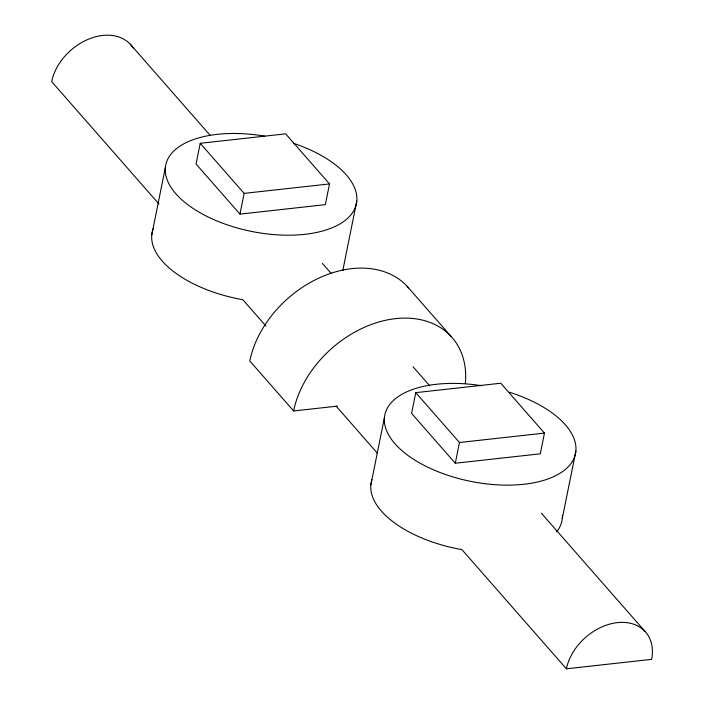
<?xml version="1.0" encoding="UTF-8"?>
<svg xmlns="http://www.w3.org/2000/svg" width="704" height="704" viewBox="0 0 704 704"><rect width="100%" height="100%" fill="white"/><g stroke="black" fill="none" stroke-linecap="round" stroke-linejoin="round"><path stroke-width="1.06" d="M151.782 234.872L165.361 167.508M200.226 143.299L196.046 164.023L239.95 214.113L325.345 204.653L329.516 183.92L285.613 133.839L200.226 143.299L244.13 193.38L239.95 214.113M356.778 201.142L343.2 268.506A97.266 48.048 11.4 0 1 342.901 270.582M370.876 484.801L384.454 417.446M415.774 392.647L411.594 413.38L455.294 463.232L540.294 453.816L544.465 433.092L500.764 383.231L415.774 392.647L459.474 442.508L455.294 463.232M562.285 518.443L575.872 451.079M244.13 193.38L329.516 183.92M408.549 287.866A97.266 71.007 -41.2 0 0 319.158 277.957A97.266 71.007 -41.2 0 0 249.806 360.985L293.63 410.969L337.33 406.129M459.474 442.508L544.465 433.092M566.386 668.8L651.596 659.358A48.638 35.508 -41.2 0 0 617.346 622.626A48.638 35.508 -41.2 0 0 566.386 668.8L461.921 549.63A97.266 48.048 11.4 0 1 371.95 479.679M407.106 286.246L450.921 336.23M130.319 44.264L210.065 135.238M322.432 263.419L331.126 273.346M413.046 366.793L429.722 385.81M541.358 513.172L645.031 631.435M158.963 204.019L51.674 81.638A48.638 35.508 -41.2 0 1 88.502 39.178A48.638 35.508 -41.2 0 1 133.179 47.934M265.971 326.102L242.827 299.702A97.266 48.048 11.4 0 1 153.208 228.747M336.125 406.129L377.344 453.156M562.39 515.266A97.266 48.048 11.4 0 1 556.662 531.846M509.432 392.242A97.266 48.048 11.4 0 1 551.188 477.717A97.266 48.048 11.4 0 1 392.26 440.414A97.266 48.048 11.4 0 1 481.694 385.73M293.313 143.264A97.266 48.048 11.4 0 1 330.202 228.536A97.266 48.048 11.4 0 1 172.234 189.191A97.266 48.048 11.4 0 1 264.686 136.136M293.63 410.969A97.266 71.007 -41.2 0 1 391.081 319.238A97.266 71.007 -41.2 0 1 465.335 383.495"/></g></svg>
